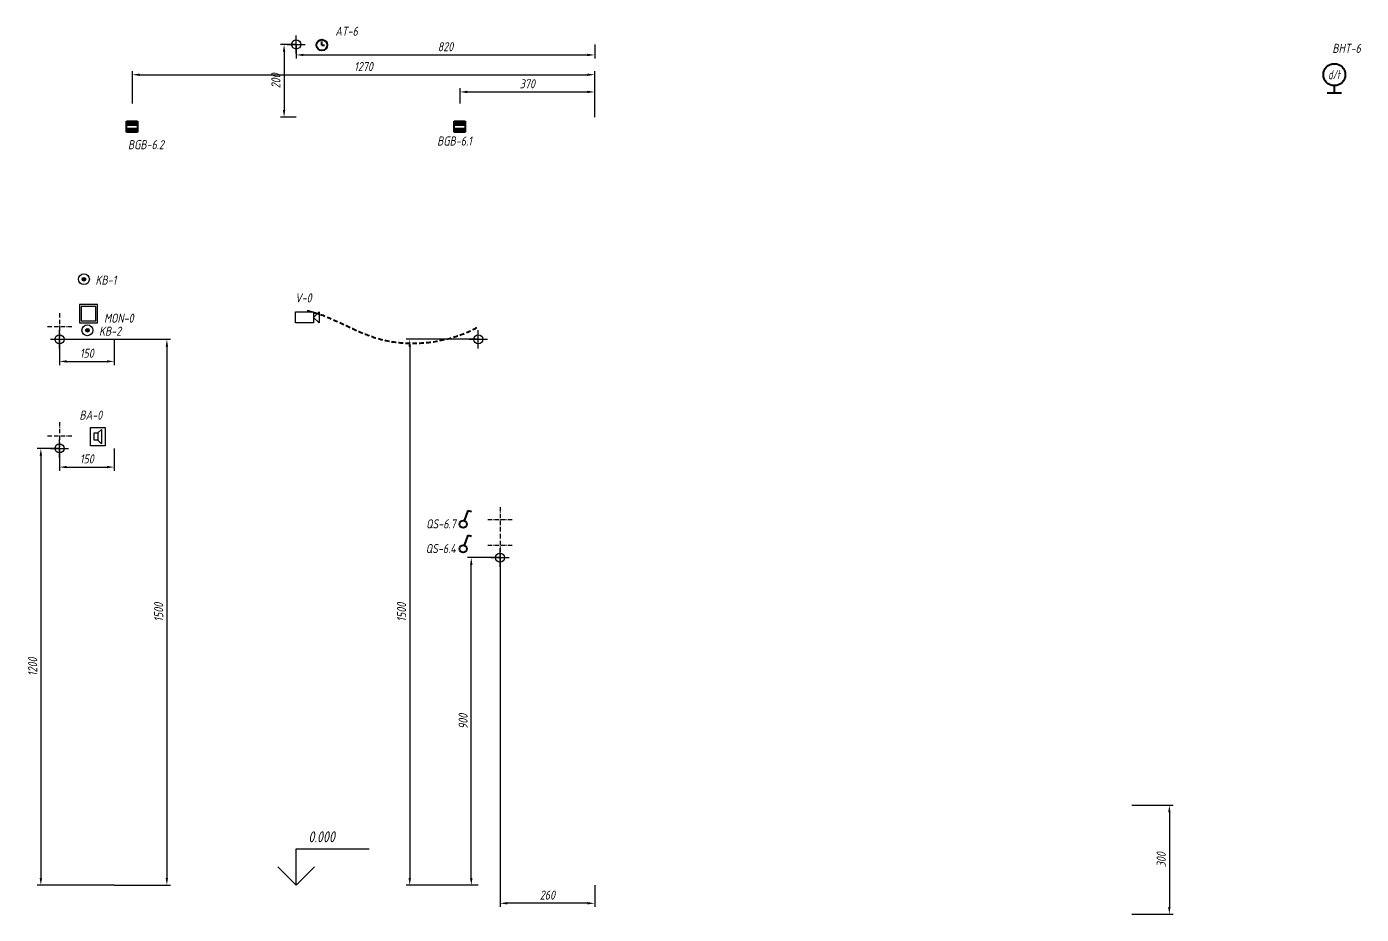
# Model space of a CAD drawing. Header units: millimetres. Extents: x -14867 to 18281, y -44534 to -39091.
# Drawn here: x -14867 to -11202, y -44400 to -41961 of the extents above; entities that cross this region are included whole.
import ezdxf
from ezdxf.enums import TextEntityAlignment as Align

# ---------------------------------------------------------------- set-up
doc = ezdxf.new("R2010")
doc.units = ezdxf.units.MM
doc.header["$PDMODE"] = 34
doc.header["$PDSIZE"] = 25
doc.linetypes.add('ACAD_ISO10W100', pattern=[18.5, 12, -3, 0.5, -3])
doc.linetypes.add('DASHED', pattern=[19.05, 12.7, -6.35])
doc.layers.add('02 ЭОМ и СС', color=7, linetype='Continuous')
doc.layers.add('11 Привязка размеры', color=7, linetype='Continuous')
doc.styles.get("Standard").update_dxf_attribs({"font": 'Ubuntu-R.ttf'})
doc.styles.add('ГОСТ-ISOCPEUR', font='isocpeui.ttf', dxfattribs={"width": 0.8})
doc.dimstyles.new('ISO-25', dxfattribs={"dimtxt": 2.5, "dimasz": 2.5, "dimexe": 1.25, "dimexo": 0.625, "dimtad": 1, "dimtxsty": 'Standard', "dimcen": 2.5, "dimadec": 0, "dimazin": 0, "dimtfac": 1, "dimtmove": 0, "dimatfit": 3, "dimfxl": 1, "dimarcsym": 0})

# ---------------------------------------------------------------- blocks, each defined once
blk = doc.blocks.new('часы')
at = {"color": 0, "lineweight": -2}
for q in [(9893.5, 982.52), (9894.25, 981.52)]:
    blk.add_line((9893.5, 981.52), q, dxfattribs=at)
blk.add_circle((9893.5, 981.52), 1.5, dxfattribs=at)
blk = doc.blocks.new('кнопка 1')
at = {"color": 0, "lineweight": -2}
for p, q in [((0.35, 0.94), (1.39, 3.78)), ((1.39, 3.78), (2.34, 3.45))]:
    blk.add_line(p, q, dxfattribs=at)
blk.add_circle((0, 0), 1, dxfattribs=at)
blk = doc.blocks.new('датчик температуры и влажности')
at = {"color": 0, "lineweight": -2}
for p, q in [((-2, 0), (2, 0)), ((0, 2), (0, 0))]:
    blk.add_line(p, q, dxfattribs=at)
blk.add_circle((0, 5), 3, dxfattribs=at)
at = {"color": 0, "lineweight": -2, "style": 'ГОСТ-ISOCPEUR', "width": 0.6}
blk.add_text('d/t', height=2.5, rotation=360, dxfattribs=at).set_placement((-0.01, 5), align=Align.MIDDLE_CENTER)
blk = doc.blocks.new('видеокамера 800х600')
at = {"color": 0}
for p, q in [((0, 0), (0, 3)), ((0, 3), (5, 3)), ((5, 0), (0, 0)), ((5, 3), (5, 0)), ((5, 1.5), (6.5, 3)), ((6.5, 0), (5, 1.5)), ((6.5, 3), (6.5, 0))]:
    blk.add_line(p, q, dxfattribs=at)
blk = doc.blocks.new('аудиодомофон')
at = {"color": 0, "lineweight": -2}
for p, q in [((2, 3.5), (3, 4.5)), ((3, 4.5), (3, 0.5)), ((1, 1.5), (1, 3.5)), ((1, 3.5), (2, 3.5)), ((2, 1.5), (1, 1.5)), ((2, 3.5), (2, 1.5)), ((2, 1.5), (3, 0.5))]:
    blk.add_line(p, q, dxfattribs=at)
blk.add_lwpolyline([(0, 0), (0, 5), (4, 5), (4, 0)], close=True, dxfattribs=at)
blk = doc.blocks.new('монитор')
at = {"color": 0}
for points in [[(5, 5), (0, 5), (0, 0), (5, 0)], [(4.5, 4.5), (0.5, 4.5), (0.5, 0.5), (4.5, 0.5)]]:
    blk.add_lwpolyline(points, close=True, dxfattribs=at)
blk = doc.blocks.new('геркон')
at = {"lineweight": -2}
for points in [[(3, 2), (3, 3), (0, 3), (0, 2)], [(3, 0), (3, 1), (0, 1), (0, 0)]]:
    blk.add_hatch(color=0, dxfattribs=at).paths.add_polyline_path(points)
at = {"color": 0, "lineweight": -2}
for p, q in [((0, 0), (0, 3)), ((0, 3), (3, 3)), ((0, 2), (3, 2)), ((0, 1), (3, 1)), ((3, 0), (0, 0)), ((3, 3), (3, 0))]:
    blk.add_line(p, q, dxfattribs=at)
blk = doc.blocks.new('*D858')
at = {"layer": '11 Привязка размеры', "color": 0, "lineweight": -2}
for p, q in [((-13567.2, -43419.7), (-13567.2, -44379.4)), ((-13307.2, -44319.7), (-13307.2, -44379.4)), ((-13327.2, -44369.4), (-13547.2, -44369.4))]:
    blk.add_line(p, q, dxfattribs=at)
at = {"layer": '11 Привязка размеры', "color": 0}
for points in [[(-13547.2, -44366.1), (-13547.2, -44372.7), (-13567.2, -44369.4)], [(-13327.2, -44372.7), (-13327.2, -44366.1), (-13307.2, -44369.4)]]:
    blk.add_solid(points, dxfattribs=at)
at = {"layer": 'Defpoints', "color": 0}
for p in [(-13567.2, -43419.7), (-13307.2, -44319.7), (-13567.2, -44369.4)]:
    blk.add_point(p, dxfattribs=at)
at = {"layer": '11 Привязка размеры', "color": 0, "insert": (-13437.2, -44346.9), "char_height": 25, "attachment_point": 5, "style": 'ГОСТ-ISOCPEUR'}
blk.add_mtext('260', dxfattribs=at)
blk = doc.blocks.new('*D859')
at = {"layer": '11 Привязка размеры', "color": 0, "lineweight": -2}
for p, q in [((-13567.2, -43419.7), (-13656.3, -43419.7)), ((-13646.3, -44299.7), (-13646.3, -43439.7)), ((-13627.2, -44319.7), (-13656.3, -44319.7))]:
    blk.add_line(p, q, dxfattribs=at)
at = {"layer": '11 Привязка размеры', "color": 0}
for points in [[(-13643, -43439.7), (-13649.7, -43439.7), (-13646.3, -43419.7)], [(-13649.7, -44299.7), (-13643, -44299.7), (-13646.3, -44319.7)]]:
    blk.add_solid(points, dxfattribs=at)
at = {"layer": 'Defpoints', "color": 0}
for p in [(-13646.3, -43419.7), (-13567.2, -43419.7), (-13627.2, -44319.7)]:
    blk.add_point(p, dxfattribs=at)
at = {"layer": '11 Привязка размеры', "color": 0, "insert": (-13668.8, -43869.7), "char_height": 25, "attachment_point": 5, "rotation": 90, "style": 'ГОСТ-ISOCPEUR'}
blk.add_mtext('900', dxfattribs=at)
blk = doc.blocks.new('*D860')
at = {"layer": '11 Привязка размеры', "color": 0, "lineweight": -2}
for p, q in [((-14777.2, -43119.7), (-14838.5, -43119.7)), ((-14828.5, -43139.7), (-14828.5, -44299.7)), ((-14627.2, -44319.7), (-14838.5, -44319.7))]:
    blk.add_line(p, q, dxfattribs=at)
at = {"layer": '11 Привязка размеры', "color": 0}
for points in [[(-14825.2, -43139.7), (-14831.8, -43139.7), (-14828.5, -43119.7)], [(-14831.8, -44299.7), (-14825.2, -44299.7), (-14828.5, -44319.7)]]:
    blk.add_solid(points, dxfattribs=at)
at = {"layer": 'Defpoints', "color": 0}
for p in [(-14777.2, -43119.7), (-14828.5, -44319.7), (-14627.2, -44319.7)]:
    blk.add_point(p, dxfattribs=at)
at = {"layer": '11 Привязка размеры', "color": 0, "insert": (-14851, -43719.7), "char_height": 25, "attachment_point": 5, "rotation": 90, "style": 'ГОСТ-ISOCPEUR'}
blk.add_mtext('1200', dxfattribs=at)
blk = doc.blocks.new('*D861')
at = {"layer": '11 Привязка размеры', "color": 0, "lineweight": -2}
for p, q in [((-14777.2, -43119.7), (-14777.2, -43180.9)), ((-14627.2, -43119.7), (-14627.2, -43180.9)), ((-14757.2, -43170.9), (-14647.2, -43170.9))]:
    blk.add_line(p, q, dxfattribs=at)
at = {"layer": '11 Привязка размеры', "color": 0}
for points in [[(-14757.2, -43167.6), (-14757.2, -43174.2), (-14777.2, -43170.9)], [(-14647.2, -43174.2), (-14647.2, -43167.6), (-14627.2, -43170.9)]]:
    blk.add_solid(points, dxfattribs=at)
at = {"layer": 'Defpoints', "color": 0}
for p in [(-14777.2, -43119.7), (-14627.2, -43119.7), (-14627.2, -43170.9)]:
    blk.add_point(p, dxfattribs=at)
at = {"layer": '11 Привязка размеры', "color": 0, "insert": (-14702.2, -43148.4), "char_height": 25, "attachment_point": 5, "style": 'ГОСТ-ISOCPEUR'}
blk.add_mtext('150', dxfattribs=at)
blk = doc.blocks.new('*D862')
at = {"layer": '11 Привязка размеры', "color": 0, "lineweight": -2}
for p, q in [((-14777.2, -42819.7), (-14472.4, -42819.7)), ((-14482.4, -42839.7), (-14482.4, -44299.7)), ((-14627.2, -44319.7), (-14472.4, -44319.7))]:
    blk.add_line(p, q, dxfattribs=at)
at = {"layer": '11 Привязка размеры', "color": 0}
for points in [[(-14479.1, -42839.7), (-14485.7, -42839.7), (-14482.4, -42819.7)], [(-14485.7, -44299.7), (-14479.1, -44299.7), (-14482.4, -44319.7)]]:
    blk.add_solid(points, dxfattribs=at)
at = {"layer": 'Defpoints', "color": 0}
for p in [(-14777.2, -42819.7), (-14627.2, -44319.7), (-14482.4, -44319.7)]:
    blk.add_point(p, dxfattribs=at)
at = {"layer": '11 Привязка размеры', "color": 0, "insert": (-14504.9, -43569.7), "char_height": 25, "attachment_point": 5, "rotation": 90, "style": 'ГОСТ-ISOCPEUR'}
blk.add_mtext('1500', dxfattribs=at)
blk = doc.blocks.new('*D863')
at = {"layer": '11 Привязка размеры', "color": 0, "lineweight": -2}
for p, q in [((-14777.2, -42819.7), (-14777.2, -42890.6)), ((-14627.2, -42819.7), (-14627.2, -42890.6)), ((-14757.2, -42880.6), (-14647.2, -42880.6))]:
    blk.add_line(p, q, dxfattribs=at)
at = {"layer": '11 Привязка размеры', "color": 0}
for points in [[(-14757.2, -42877.2), (-14757.2, -42883.9), (-14777.2, -42880.6)], [(-14647.2, -42883.9), (-14647.2, -42877.2), (-14627.2, -42880.6)]]:
    blk.add_solid(points, dxfattribs=at)
at = {"layer": 'Defpoints', "color": 0}
for p in [(-14777.2, -42819.7), (-14627.2, -42819.7), (-14627.2, -42880.6)]:
    blk.add_point(p, dxfattribs=at)
at = {"layer": '11 Привязка размеры', "color": 0, "insert": (-14702.2, -42858.1), "char_height": 25, "attachment_point": 5, "style": 'ГОСТ-ISOCPEUR'}
blk.add_mtext('150', dxfattribs=at)
blk = doc.blocks.new('*D864')
at = {"layer": '11 Привязка размеры', "color": 0, "lineweight": -2}
for p, q in [((-13627.2, -42819.7), (-13825.4, -42819.7)), ((-13815.4, -42839.7), (-13815.4, -44299.7)), ((-13627.2, -44319.7), (-13825.4, -44319.7))]:
    blk.add_line(p, q, dxfattribs=at)
at = {"layer": '11 Привязка размеры', "color": 0}
for points in [[(-13812, -42839.7), (-13818.7, -42839.7), (-13815.4, -42819.7)], [(-13818.7, -44299.7), (-13812, -44299.7), (-13815.4, -44319.7)]]:
    blk.add_solid(points, dxfattribs=at)
at = {"layer": 'Defpoints', "color": 0}
for p in [(-13627.2, -42819.7), (-13815.4, -44319.7), (-13627.2, -44319.7)]:
    blk.add_point(p, dxfattribs=at)
at = {"layer": '11 Привязка размеры', "color": 0, "insert": (-13837.9, -43569.7), "char_height": 25, "attachment_point": 5, "rotation": 90, "style": 'ГОСТ-ISOCPEUR'}
blk.add_mtext('1500', dxfattribs=at)
blk = doc.blocks.new('*D865')
at = {"layer": '11 Привязка размеры', "color": 0, "lineweight": -2}
for p, q in [((-13677.2, -42171.7), (-13677.2, -42130.2)), ((-13657.2, -42140.2), (-13327.2, -42140.2)), ((-13307.2, -42209.7), (-13307.2, -42130.2))]:
    blk.add_line(p, q, dxfattribs=at)
at = {"layer": '11 Привязка размеры', "color": 0}
for points in [[(-13657.2, -42136.9), (-13657.2, -42143.5), (-13677.2, -42140.2)], [(-13327.2, -42143.5), (-13327.2, -42136.9), (-13307.2, -42140.2)]]:
    blk.add_solid(points, dxfattribs=at)
at = {"layer": 'Defpoints', "color": 0}
for p in [(-13307.2, -42140.2), (-13677.2, -42171.7), (-13307.2, -42209.7)]:
    blk.add_point(p, dxfattribs=at)
at = {"layer": '11 Привязка размеры', "color": 0, "insert": (-13492.2, -42117.7), "char_height": 25, "attachment_point": 5, "style": 'ГОСТ-ISOCPEUR'}
blk.add_mtext('370', dxfattribs=at)
blk = doc.blocks.new('*D866')
at = {"layer": '11 Привязка размеры', "color": 0, "lineweight": -2}
for p, q in [((-14577.2, -42171.7), (-14577.2, -42082.9)), ((-14557.2, -42092.9), (-13327.2, -42092.9)), ((-13307.2, -42209.1), (-13307.2, -42082.9))]:
    blk.add_line(p, q, dxfattribs=at)
at = {"layer": '11 Привязка размеры', "color": 0}
for points in [[(-14557.2, -42089.6), (-14557.2, -42096.2), (-14577.2, -42092.9)], [(-13327.2, -42096.2), (-13327.2, -42089.6), (-13307.2, -42092.9)]]:
    blk.add_solid(points, dxfattribs=at)
at = {"layer": 'Defpoints', "color": 0}
for p in [(-13307.2, -42092.9), (-14577.2, -42171.7), (-13307.2, -42209.1)]:
    blk.add_point(p, dxfattribs=at)
at = {"layer": '11 Привязка размеры', "color": 0, "insert": (-13942.2, -42070.4), "char_height": 25, "attachment_point": 5, "style": 'ГОСТ-ISOCPEUR'}
blk.add_mtext('1270', dxfattribs=at)
blk = doc.blocks.new('*D867')
at = {"layer": '11 Привязка размеры', "color": 0, "lineweight": -2}
for p, q in [((-14127.2, -42009.7), (-14127.2, -42048.5)), ((-14107.2, -42038.5), (-13327.2, -42038.5)), ((-13307.2, -42009.7), (-13307.2, -42048.5))]:
    blk.add_line(p, q, dxfattribs=at)
at = {"layer": '11 Привязка размеры', "color": 0}
for points in [[(-14107.2, -42035.2), (-14107.2, -42041.8), (-14127.2, -42038.5)], [(-13327.2, -42041.8), (-13327.2, -42035.2), (-13307.2, -42038.5)]]:
    blk.add_solid(points, dxfattribs=at)
at = {"layer": 'Defpoints', "color": 0}
for p in [(-14127.2, -42009.7), (-13307.2, -42009.7), (-13307.2, -42038.5)]:
    blk.add_point(p, dxfattribs=at)
at = {"layer": '11 Привязка размеры', "color": 0, "insert": (-13717.2, -42016), "char_height": 25, "attachment_point": 5, "style": 'ГОСТ-ISOCPEUR'}
blk.add_mtext('820', dxfattribs=at)
blk = doc.blocks.new('*D868')
at = {"layer": '11 Привязка размеры', "color": 0, "lineweight": -2}
for p, q in [((-14127.2, -42009.7), (-14170.5, -42009.7)), ((-14160.5, -42029.7), (-14160.5, -42189.7)), ((-14127.2, -42209.7), (-14170.5, -42209.7))]:
    blk.add_line(p, q, dxfattribs=at)
at = {"layer": '11 Привязка размеры', "color": 0}
for points in [[(-14157.2, -42029.7), (-14163.8, -42029.7), (-14160.5, -42009.7)], [(-14163.8, -42189.7), (-14157.2, -42189.7), (-14160.5, -42209.7)]]:
    blk.add_solid(points, dxfattribs=at)
at = {"layer": 'Defpoints', "color": 0}
for p in [(-14127.2, -42009.7), (-14160.5, -42209.7), (-14127.2, -42209.7)]:
    blk.add_point(p, dxfattribs=at)
at = {"layer": '11 Привязка размеры', "color": 0, "insert": (-14183, -42109.7), "char_height": 25, "attachment_point": 5, "rotation": 90, "style": 'ГОСТ-ISOCPEUR'}
blk.add_mtext('200', dxfattribs=at)
blk = doc.blocks.new('*D869')
at = {"layer": '11 Привязка размеры', "color": 0, "lineweight": -2}
for p, q in [((-11832.2, -44099.7), (-11719, -44099.7)), ((-11729, -44119.7), (-11729, -44379.7)), ((-11832.2, -44399.7), (-11719, -44399.7))]:
    blk.add_line(p, q, dxfattribs=at)
at = {"layer": '11 Привязка размеры', "color": 0}
for points in [[(-11725.7, -44119.7), (-11732.4, -44119.7), (-11729, -44099.7)], [(-11732.4, -44379.7), (-11725.7, -44379.7), (-11729, -44399.7)]]:
    blk.add_solid(points, dxfattribs=at)
at = {"layer": 'Defpoints', "color": 0}
for p in [(-11832.2, -44099.7), (-11832.2, -44399.7), (-11729, -44399.7)]:
    blk.add_point(p, dxfattribs=at)
at = {"layer": '11 Привязка размеры', "color": 0, "insert": (-11751.5, -44249.7), "char_height": 25, "attachment_point": 5, "rotation": 90, "style": 'ГОСТ-ISOCPEUR'}
blk.add_mtext('300', dxfattribs=at)
blk = doc.blocks.new('тревожная кнопка')
h = blk.add_hatch(color=0)
h.dxf.hatch_style = 1
edge = h.paths.add_edge_path()
edge.add_arc((0, 0), 0.5, 0, 360)
at = {"color": 0}
for radius in [1.5, 0.5]:
    blk.add_circle((0, 0), radius, dxfattribs=at)

msp = doc.modelspace()

# ---------------------------------------------------------------- linework, layer by layer
at = {"layer": '02 ЭОМ и СС', "linetype": 'DASHED', "lineweight": 40, "start_tangent": (0.977636, -0.210305), "end_tangent": (0.876072, 0.482179)}
msp.add_spline([(-14096.9, -42741.2), (-13906.7, -42816.5), (-13627.2, -42785.7)], degree=3, dxfattribs=at)
at = {"layer": '11 Привязка размеры', "linetype": 'ACAD_ISO10W100'}
for p, q in [((-14777.2, -42747.6), (-14777.2, -42823.4)), ((-14777.2, -42747.6), (-14777.2, -42823.4)), ((-14743.2, -42785.7), (-14811.2, -42785.7)), ((-14743.2, -42785.7), (-14811.2, -42785.7)), ((-14777.2, -43047.6), (-14777.2, -43123.4)), ((-14777.2, -43047.6), (-14777.2, -43123.4)), ((-14743.2, -43085.7), (-14811.2, -43085.7)), ((-14743.2, -43085.7), (-14811.2, -43085.7)), ((-13567.2, -43280.7), (-13567.2, -43419.7)), ((-13567.2, -43280.7), (-13567.2, -43419.7)), ((-13601.2, -43314.7), (-13533.2, -43314.7)), ((-13601.2, -43314.7), (-13533.2, -43314.7)), ((-13601.2, -43385.7), (-13533.2, -43385.7)), ((-13601.2, -43385.7), (-13533.2, -43385.7))]:
    msp.add_line(p, q, dxfattribs=at)
at = {"layer": '11 Привязка размеры'}
for q in [(-14177.2, -44269.7), (-14177.2, -44269.7), (-14077.2, -44269.7), (-14077.2, -44269.7)]:
    msp.add_line((-14127.2, -44319.7), q, dxfattribs=at)
at = {"layer": '11 Привязка размеры', "flags": 128}
msp.add_lwpolyline([(-14127.2, -44319.7), (-14127.2, -44219.7), (-13927.2, -44219.7)], dxfattribs=at)
msp.add_lwpolyline([(-14127.2, -44319.7), (-14127.2, -44219.7), (-13927.2, -44219.7)], dxfattribs=at)
at = {"layer": '11 Привязка размеры', "lineweight": -2}
for p in [(-14127.2, -42009.7), (-14127.2, -42009.7), (-14777.2, -42819.7), (-14777.2, -42819.7), (-13627.2, -42819.7), (-13627.2, -42819.7), (-14777.2, -43119.7), (-14777.2, -43119.7), (-13567.2, -43419.7), (-13567.2, -43419.7)]:
    msp.add_point(p, dxfattribs=at)

# ---------------------------------------------------------------- block references
at = {"layer": '02 ЭОМ и СС', "color": 5, "lineweight": 40, "xscale": 10, "yscale": 10, "zscale": 10}
msp.add_blockref('часы', (-112991.7, -51826.7), dxfattribs=at)
at = {"layer": '02 ЭОМ и СС', "lineweight": 40, "xscale": 10, "yscale": 10, "zscale": 10}
for name, p in [('датчик температуры и влажности', (-11276, -42142.7)), ('геркон', (-14593.4, -42250.8)), ('геркон', (-13693.4, -42250.8))]:
    msp.add_blockref(name, p, dxfattribs=at)
at = {"layer": '02 ЭОМ и СС', "color": 7, "xscale": 10, "yscale": 10, "zscale": 10}
for name, p in [('тревожная кнопка', (-14710.2, -42654.7)), ('тревожная кнопка', (-14700.6, -42795)), ('аудиодомофон', (-14692.2, -43112.2))]:
    msp.add_blockref(name, p, dxfattribs=at)
at = {"layer": '02 ЭОМ и СС', "xscale": 10, "yscale": 10, "zscale": 10}
msp.add_blockref('монитор', (-14722.8, -42774.3), dxfattribs=at)
at = {"layer": '02 ЭОМ и СС', "color": 1, "xscale": 10, "yscale": 10, "zscale": 10}
msp.add_blockref('видеокамера 800х600', (-14129.3, -42774.8), dxfattribs=at)
at = {"layer": '02 ЭОМ и СС', "color": 1, "lineweight": 40, "xscale": 10, "yscale": 10, "zscale": 10}
msp.add_blockref('кнопка 1', (-13668.8, -43327.7), dxfattribs=at)
at = {"layer": '02 ЭОМ и СС', "color": 3, "lineweight": 40, "xscale": 10, "yscale": 10, "zscale": 10}
msp.add_blockref('кнопка 1', (-13668.8, -43395.5), dxfattribs=at)

# ---------------------------------------------------------------- texts
at = {"layer": '02 ЭОМ и СС', "linetype": 'Continuous', "style": 'ГОСТ-ISOCPEUR', "width": 0.8}
for s, p in [('AT-6', (-13958, -41985.9)), ('BHT-6', (-11203.1, -42032.9)), ('BGB-6.1', (-13644.9, -42287.5)), ('BGB-6.2', (-14490.5, -42297.6)), ('BA-0', (-14660.1, -43040.7)), ('QS-6.7', (-13689, -43339.4)), ('QS-6.4', (-13689, -43407.2))]:
    msp.add_text(s, height=25, dxfattribs=at).set_placement(p, align=Align.RIGHT)
at = {"layer": '02 ЭОМ и СС', "color": 7, "style": 'ГОСТ-ISOCPEUR', "width": 0.8}
for s, p in [('KB-1', (-14678.4, -42669.7)), ('KB-2', (-14668.7, -42810))]:
    msp.add_text(s, height=25, dxfattribs=at).set_placement(p)
at = {"layer": '02 ЭОМ и СС', "linetype": 'Continuous', "style": 'ГОСТ-ISOCPEUR', "width": 0.8}
for s, p in [('V-0', (-14130.1, -42718.6)), ('MON-0', (-14654.9, -42774.3))]:
    msp.add_text(s, height=25, dxfattribs=at).set_placement(p)
at = {"layer": '11 Привязка размеры', "style": 'ГОСТ-ISOCPEUR', "width": 0.8}
msp.add_text('0.000', height=30, dxfattribs=at).set_placement((-14093.6, -44201.8))
msp.add_text('0.000', height=30, dxfattribs=at).set_placement((-14093.6, -44201.8))

# ---------------------------------------------------------------- dimensions: what is measured, and where the dimension line sits
at = {"layer": '11 Привязка размеры'}
for base, p1, p2, picture, middle in [((-13307.2, -42038.5), (-14127.2, -42009.7), (-13307.2, -42009.7), '*D867', (-13717.2, -42038.5)), ((-13307.2, -42092.9), (-14577.2, -42171.7), (-13307.2, -42209.1), '*D866', (-13942.2, -42092.9))]:
    dim = msp.add_linear_dim(base=base, p1=p1, p2=p2, dimstyle='ISO-25', override={"dimtxt": 25, "dimasz": 20, "dimexe": 10, "dimexo": 0, "dimgap": 10, "dimdec": 0, "dimtxsty": 'ГОСТ-ISOCPEUR'}, dxfattribs=at)
    dim.commit()
    dim.dimension.update_dxf_attribs({"geometry": picture, "text_midpoint": middle, "dimtype": 160})
for base, p1, p2, picture, middle in [((-14160.5, -42209.7), (-14127.2, -42009.7), (-14127.2, -42209.7), '*D868', (-14183, -42109.7)), ((-14482.4, -44319.7), (-14777.2, -42819.7), (-14627.2, -44319.7), '*D862', (-14504.9, -43569.7)), ((-13815.4, -44319.7), (-13627.2, -42819.7), (-13627.2, -44319.7), '*D864', (-13837.9, -43569.7)), ((-14828.5, -44319.7), (-14777.2, -43119.7), (-14627.2, -44319.7), '*D860', (-14851, -43719.7)), ((-13646.3, -43419.7), (-13627.2, -44319.7), (-13567.2, -43419.7), '*D859', (-13668.8, -43869.7)), ((-11729, -44399.7), (-11832.2, -44099.7), (-11832.2, -44399.7), '*D869', (-11751.5, -44249.7))]:
    dim = msp.add_linear_dim(base=base, p1=p1, p2=p2, angle=90, dimstyle='ISO-25', override={"dimtxt": 25, "dimasz": 20, "dimexe": 10, "dimexo": 0, "dimgap": 10, "dimdec": 0, "dimtxsty": 'ГОСТ-ISOCPEUR'}, dxfattribs=at)
    dim.commit()
    dim.dimension.update_dxf_attribs({"geometry": picture, "text_midpoint": middle})
for base, p1, p2, picture, middle in [((-13307.2, -42140.2), (-13677.2, -42171.7), (-13307.2, -42209.7), '*D865', (-13492.2, -42117.7)), ((-14627.2, -42880.6), (-14777.2, -42819.7), (-14627.2, -42819.7), '*D863', (-14702.2, -42858.1)), ((-14627.2, -43170.9), (-14777.2, -43119.7), (-14627.2, -43119.7), '*D861', (-14702.2, -43148.4)), ((-13567.2, -44369.4), (-13307.2, -44319.7), (-13567.2, -43419.7), '*D858', (-13437.2, -44346.9))]:
    dim = msp.add_linear_dim(base=base, p1=p1, p2=p2, dimstyle='ISO-25', override={"dimtxt": 25, "dimasz": 20, "dimexe": 10, "dimexo": 0, "dimgap": 10, "dimdec": 0, "dimtxsty": 'ГОСТ-ISOCPEUR'}, dxfattribs=at)
    dim.commit()
    dim.dimension.update_dxf_attribs({"geometry": picture, "text_midpoint": middle})

doc.saveas('drawing.dxf')
